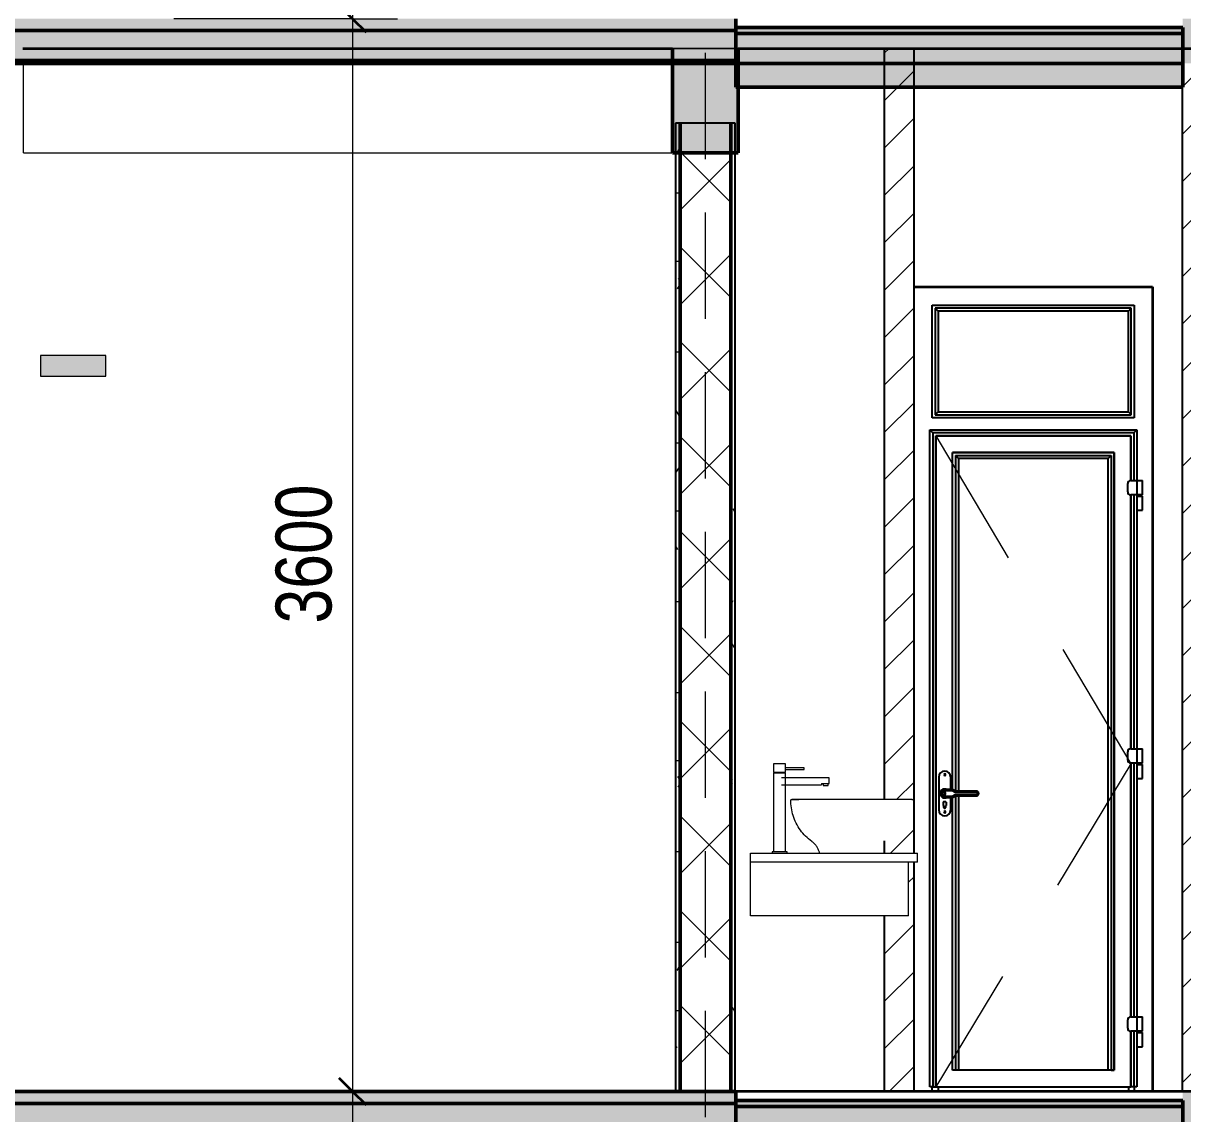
# Model space of a CAD drawing. Header units: millimetres. Extents: x -16591 to 16289, y -3677 to 22415.
# Drawn here: x 5511 to 9402, y 3825 to 7485 of the extents above; entities that cross this region are included whole.
import ezdxf

# ---------------------------------------------------------------- set-up
doc = ezdxf.new("R2010")
doc.units = ezdxf.units.MM
doc.linetypes.add('Centre', pattern=[2381.25, 476.25, -357.1875, 1190.625, -357.1875])
doc.linetypes.add('Hidden', pattern=[535.78125, 357.1875, -178.59375])
for name, color, linetype, lineweight in [('A-ANNO-DIMS', 211, 'Continuous', 9), ('A-ANNO-DIMS-75', 211, 'Continuous', 9), ('A-DETL', 90, 'Continuous', 18), ('A-DETL-GENF', 92, 'Continuous', 18), ('A-DOOR', 31, 'Continuous', 25), ('A-FLOR', 192, 'Continuous', 18), ('A-FLOR-MCUT', 51, 'Continuous', 50), ('A-FLOR-PATT', 8, 'Continuous', 50), ('A-WALL', 113, 'Continuous', 35), ('A-WALL-PATT', 111, 'Continuous', 25), ('P-SANR-FIXT', 6, 'Continuous', 18), ('S-BEAM', 12, 'Continuous', 18), ('S-FNDN', 32, 'Continuous', 18), ('S-GRID', 1, 'Continuous', 9)]:
    doc.layers.add(name, color=color, linetype=linetype, lineweight=lineweight)
doc.styles.add('Arial', font='arial.ttf', dxfattribs={"width": 0.8, "height": 187.5})
doc.dimstyles.new('kt_nam', dxfattribs={"dimscale": 304.8, "dimtxt": 191.298637, "dimasz": 0.295276, "dimexe": 0.492126, "dimexo": 0.0625, "dimgap": 0.049213, "dimtad": 1, "dimdec": 0, "dimzin": 0, "dimdsep": 46, "dimtxsty": 'Arial', "dimblk1": 'OBLIQUE', "dimblk2": 'OBLIQUE', "dimsah": 1, "dimcen": 0.09, "dimdle": 0.246063, "dimazin": 0, "dimtfac": 1, "dimtdec": 4, "dimtix": 1, "dimtmove": 0, "dimatfit": 3, "dimfxl": 1.968504, "dimfxlon": 1, "dimtvp": 1, "dimtfill": 1, "dimtolj": 1, "dimtzin": 0, "dimarcsym": 2})
pattern_1 = [(0, (15767.206, 6000.71), (304.8, 76.2), [25.146, -203.454, 25.146, -203.454, -1219.2]), (0, (15767.206, 6000.71), (304.8, 76.2), [-457.2, 25.146, -432.054, 25.146, -203.454, -533.4]), (0, (15767.206, 6000.71), (304.8, 76.2), [-1143, 25.146, -127.254, 25.146, -355.854]), (120, (15881.506, 6038.81), (-218.39114, 225.86454), [25.146, -203.454, 25.146, -203.454, -1219.2]), (120, (15881.506, 6038.81), (-218.39114, 225.86454), [-457.2, 25.146, -432.054, 25.146, -203.454, -533.4]), (120, (15881.506, 6038.81), (-218.39114, 225.86454), [-1143, 25.146, -127.254, 25.146, -355.854]), (240, (15919.606, 6191.21), (-86.40886, -302.06454), [25.146, -203.454, 25.146, -203.454, -1219.2]), (240, (15919.606, 6191.21), (-86.40886, -302.06454), [-457.2, 25.146, -432.054, 25.146, -203.454, -533.4]), (240, (15919.606, 6191.21), (-86.40886, -302.06454), [-1143, 25.146, -127.254, 25.146, -355.854])]
pattern_2 = [(45, (15767.21, 6000.71), (-79.5495, 79.5495), [])]

# ---------------------------------------------------------------- blocks, each defined once
blk = doc.blocks.new('CỬA 1 CÁNH EROWINDOW_có ô chết_ - D5_800x2200-V1-MẶT CẮT 4-4')
at = {"layer": 'A-DOOR'}
for p, q in [((8561, 2639), (9239, 2639)), ((8561, 2261), (8561, 2639)), ((8561, 2261), (8561, 2639)), ((8561, 2639), (9239, 2639)), ((8571, 2629), (8581, 2619)), ((8571, 2629), (8571, 2271)), ((9229, 2629), (8571, 2629)), ((9219, 2619), (8581, 2619)), ((8581, 2619), (8581, 2281)), ((9219, 2619), (9229, 2629)), ((9219, 2281), (9219, 2619)), ((9229, 2271), (9229, 2629)), ((9239, 2639), (9239, 2261)), ((9239, 2639), (9239, 2261)), ((9239, 2261), (8561, 2261)), ((9239, 2261), (8561, 2261)), ((8581, 2281), (8571, 2271)), ((8571, 2271), (9229, 2271)), ((8581, 2281), (9219, 2281)), ((9219, 2281), (9229, 2271)), ((8553, 2220), (9247, 2220)), ((8553, 2220), (8563, 2210)), ((8553, 15), (8553, 2220)), ((9247, 2220), (9237, 2210)), ((9247, 2220), (9247, 2050)), ((9237, 2210), (8563, 2210)), ((8563, 2210), (8563, 15)), ((8573, 2200), (9227, 2200)), ((8573, 15), (8573, 2200)), ((9227, 2200), (8573, 2200)), ((8573, 2200), (8573, 15)), ((9227, 2200), (9227, 2050)), ((9227, 2050), (9227, 2200)), ((9237, 2210), (9237, 2050)), ((8629, 1012.7), (8629, 2144)), ((9171, 2144), (8629, 2144)), ((8629, 1012.7), (8629, 2144)), ((8629, 2144), (9171, 2144)), ((9171, 71), (9171, 2144)), ((9171, 2144), (9171, 71)), ((8649, 2124), (8639, 2134)), ((8639, 2134), (8639, 1007.9)), ((8639, 2134), (9161, 2134)), ((8649, 2124), (8649, 1007.8)), ((9151, 2124), (8649, 2124)), ((9151, 2124), (9161, 2134)), ((9151, 71), (9151, 2124)), ((9161, 2134), (9161, 71)), ((9217, 2011.9), (9217, 2040)), ((9227, 2050), (9267, 2050)), ((9247, 2050), (9247, 2001.9)), ((9267, 2001.9), (9267, 2050)), ((9267, 2001.9), (9227, 2001.9)), ((9227, 2001.9), (9227, 1150)), ((9227, 1150), (9227, 2001.9)), ((9237, 2001.9), (9237, 1150)), ((9247, 2001.9), (9247, 1150)), ((9247, 1997.6), (9247, 1950.2)), ((9247, 1997.6), (9267, 1997.6)), ((9249.5, 2001.9), (9249.5, 1997.6)), ((9264.5, 1997.6), (9264.5, 2001.9)), ((9267, 1950.2), (9267, 1997.6)), ((9247, 1950.2), (9267, 1950.2)), ((9217, 1111.9), (9217, 1140)), ((9227, 1150), (9267, 1150)), ((9247, 1150), (9247, 1101.9)), ((9267, 1101.9), (9267, 1150)), ((9267, 1101.9), (9227, 1101.9)), ((9227, 1101.9), (9227, 250)), ((9227, 250), (9227, 1101.9)), ((9237, 1101.9), (9237, 250)), ((9247, 1101.9), (9247, 250)), ((9247, 1097.6), (9247, 1050.2)), ((9247, 1097.6), (9267, 1097.6)), ((9249.5, 1101.9), (9249.5, 1097.6)), ((9264.5, 1097.6), (9264.5, 1101.9)), ((9267, 1050.2), (9267, 1097.6)), ((8583, 1055), (8583, 945)), ((8623, 1012.9), (8623, 1055)), ((8628.7, 1013), (8603, 1013)), ((8638.7, 1008), (8628.7, 1013)), ((9247, 1050.2), (9267, 1050.2)), ((8600.5, 972.7), (8605.5, 972.7)), ((8627.7, 1008.7), (8603, 1008.7)), ((8603, 991.3), (8627.7, 991.3)), ((8603, 987), (8628.7, 987)), ((8623, 945), (8623, 987.1)), ((8637.7, 1003.7), (8627.7, 1008.7)), ((8627.7, 991.3), (8637.7, 996.3)), ((8628.7, 987), (8638.7, 992)), ((8629, 71), (8629, 987.3)), ((8629, 71), (8629, 987.3)), ((8709, 1003.7), (8637.7, 1003.7)), ((8637.7, 996.3), (8709, 996.3)), ((8709, 1008), (8638.7, 1008)), ((8638.7, 992), (8709, 992)), ((8639, 992.1), (8639, 71)), ((8649, 992.2), (8649, 71)), ((8598.5, 959.7), (8598.5, 970.7)), ((8600.5, 952.7), (8600.5, 957.7)), ((8600.5, 957.7), (8600.5, 952.7)), ((8605.5, 957.7), (8605.5, 952.7)), ((8605.5, 952.7), (8605.5, 957.7)), ((8607.5, 970.7), (8607.5, 959.7)), ((9217, 211.9), (9217, 240)), ((9227, 250), (9267, 250)), ((9247, 250), (9247, 201.9)), ((9267, 201.9), (9267, 250)), ((9267, 201.9), (9227, 201.9)), ((9227, 201.9), (9227, 15)), ((9227, 15), (9227, 201.9)), ((9237, 201.9), (9237, 15)), ((9247, 201.9), (9247, 15)), ((9247, 197.6), (9247, 150.2)), ((9247, 197.6), (9267, 197.6)), ((9249.5, 201.9), (9249.5, 197.6)), ((9264.5, 197.6), (9264.5, 201.9)), ((9267, 150.2), (9267, 197.6)), ((9247, 150.2), (9267, 150.2)), ((8639, 71), (8629, 71)), ((9171, 71), (8629, 71)), ((9161, 71), (9171, 71)), ((8563, 15), (8553, 15)), ((8561, 0), (8561, 15)), ((8563, 15), (8573, 15)), ((8573, 15), (9227, 15)), ((8581, 15), (8581, 0)), ((9219, 15), (9219, 0)), ((9237, 15), (9227, 15)), ((9247, 15), (9237, 15)), ((9239, 15), (9239, 0))]:
    blk.add_line(p, q, dxfattribs=at)
at = {"layer": 'A-DOOR', "linetype": 'Centre', "lineweight": 18}
for p, q in [((8573, 2200), (9227, 1100)), ((9227, 1100), (8573, 15))]:
    blk.add_line(p, q, dxfattribs=at)
at = {"layer": 'A-DOOR', "flags": 128}
for points in [[(8603, 1013), (8602.5, 1013), (8602, 1013), (8601.4, 1012.9), (8600.9, 1012.8), (8600.4, 1012.7), (8599.9, 1012.6), (8599.4, 1012.5), (8598.9, 1012.3), (8598.4, 1012.2), (8597.9, 1012), (8597.5, 1011.8), (8597, 1011.5), (8596.5, 1011.3), (8596.1, 1011), (8595.7, 1010.7), (8595.2, 1010.4), (8594.8, 1010.1), (8594.4, 1009.8), (8594, 1009.4), (8593.7, 1009.1), (8593.3, 1008.7), (8593, 1008.3), (8592.7, 1007.9), (8592.4, 1007.5), (8592.1, 1007), (8591.8, 1006.6), (8591.5, 1006.1), (8591.3, 1005.7), (8591.1, 1005.2), (8590.9, 1004.7), (8590.7, 1004.2), (8590.5, 1003.7), (8590.4, 1003.2), (8590.3, 1002.7), (8590.2, 1002.2), (8590.1, 1001.7), (8590.1, 1001.2), (8590, 1000.7), (8590, 1000.1), (8590, 999.6), (8590, 999.1), (8590.1, 998.6), (8590.1, 998.1), (8590.2, 997.6), (8590.3, 997), (8590.5, 996.5), (8590.6, 996), (8590.8, 995.6), (8591, 995.1), (8591.2, 994.6), (8591.4, 994.1), (8591.6, 993.7), (8591.9, 993.2), (8592.2, 992.8), (8592.5, 992.3), (8592.8, 991.9), (8593.1, 991.5), (8593.5, 991.1), (8593.8, 990.8), (8594.2, 990.4), (8594.6, 990.1), (8595, 989.7), (8595.4, 989.4), (8595.9, 989.1), (8596.3, 988.9), (8596.7, 988.6), (8597.2, 988.4), (8597.7, 988.1), (8598.2, 987.9), (8598.6, 987.8), (8599.1, 987.6), (8599.6, 987.4), (8600.1, 987.3), (8600.7, 987.2), (8601.2, 987.1), (8601.7, 987.1), (8602.2, 987), (8602.7, 987), (8603, 987)], [(8709, 992), (8709.3, 992), (8709.6, 992), (8710, 992.1), (8710.3, 992.1), (8710.6, 992.2), (8710.9, 992.2), (8711.2, 992.3), (8711.5, 992.4), (8711.8, 992.5), (8712.1, 992.6), (8712.4, 992.8), (8712.7, 992.9), (8713, 993.1), (8713.2, 993.2), (8713.5, 993.4), (8713.8, 993.6), (8714, 993.8), (8714.3, 994), (8714.5, 994.2), (8714.7, 994.4), (8715, 994.7), (8715.2, 994.9), (8715.4, 995.2), (8715.6, 995.4), (8715.7, 995.7), (8715.9, 996), (8716.1, 996.2), (8716.2, 996.5), (8716.3, 996.8), (8716.5, 997.1), (8716.6, 997.4), (8716.7, 997.7), (8716.7, 998), (8716.8, 998.3), (8716.9, 998.6), (8716.9, 999), (8717, 999.3), (8717, 999.6), (8717, 999.9), (8717, 1000.2), (8717, 1000.6), (8717, 1000.9), (8716.9, 1001.2), (8716.9, 1001.5), (8716.8, 1001.8), (8716.7, 1002.1), (8716.6, 1002.4), (8716.5, 1002.7), (8716.4, 1003), (8716.3, 1003.3), (8716.1, 1003.6), (8716, 1003.9), (8715.8, 1004.2), (8715.7, 1004.4), (8715.5, 1004.7), (8715.3, 1005), (8715.1, 1005.2), (8714.9, 1005.4), (8714.6, 1005.7), (8714.4, 1005.9), (8714.2, 1006.1), (8713.9, 1006.3), (8713.7, 1006.5), (8713.4, 1006.7), (8713.1, 1006.9), (8712.8, 1007), (8712.6, 1007.2), (8712.3, 1007.3), (8712, 1007.4), (8711.7, 1007.5), (8711.4, 1007.6), (8711.1, 1007.7), (8710.8, 1007.8), (8710.4, 1007.9), (8710.1, 1007.9), (8709.8, 1008), (8709.5, 1008), (8709.2, 1008), (8709, 1008)]]:
    blk.add_lwpolyline(points, dxfattribs=at)
at = {"layer": 'A-DOOR'}
for centre, radius, start, end in [((9227, 2040), 10, 90, 180), ((9227, 2040), 10, 150, 180), ((9227, 2011.9), 10, 180, 270), ((9227, 2011.9), 10, 195, 225), ((9227, 1140), 10, 90, 180), ((9227, 1140), 10, 150, 180), ((9227, 1111.9), 10, 180, 270), ((9227, 1111.9), 10, 195, 225), ((8603, 1055), 20, 0, 180), ((8603, 1063.2), 3, 360, 180), ((8603, 1063.2), 3, 180, 0), ((8603, 1000), 15, 59.6784, 180), ((8603, 1000), 15, 129.4693, 135), ((8603, 1000), 15, 114.4972, 120), ((8603, 1000), 15, 99.6105, 105), ((8603, 1000), 15, 84.7698, 90), ((8603, 1000), 15, 69.9569, 75), ((8603, 1000), 15, 180, 300.3216), ((8603, 1000), 15, 225, 230.5307), ((8603, 1000), 8.66, 90, 270), ((8603, 1000), 15, 240, 245.5028), ((8600.5, 970.7), 2.04, 90, 180), ((8603, 1000), 15, 255, 260.3895), ((8603, 1000), 3.02, 0, 180), ((8603, 1000), 3.02, 180, 0), ((8603, 1000), 15, 270, 275.2302), ((8603, 1000), 3.02, 30, 45), ((8603, 1000), 3.02, 315, 330), ((8605.5, 970.7), 2.04, 0, 90), ((8603, 1000), 15, 285, 290.0431), ((8709, 1000), 3.66, 270, 90), ((8603, 945), 20, 180, 360), ((8600.5, 959.7), 1.99, 180, 268.9596), ((8600.5, 959.7), 1.99, 224.4798, 268.9596), ((8603, 937.9), 3, 0, 180), ((8603, 937.9), 3, 180, 0), ((8603, 952.7), 2.5, 180, 0), ((8605.5, 959.7), 1.99, 271.0404, 0), ((8605.5, 959.7), 1.99, 271.0404, 315.5202), ((9227, 240), 10, 90, 180), ((9227, 240), 10, 150, 180), ((9227, 211.9), 10, 180, 270), ((9227, 211.9), 10, 195, 225)]:
    blk.add_arc(centre, radius, start, end, dxfattribs=at)
for points in [[(8628.7, 1013), (8628.7, 1013), (8628.6, 1012.6), (8628.2, 1011), (8627.9, 1009.5), (8627.7, 1008.7)], [(8628.7, 987), (8628.7, 987), (8628.6, 987.4), (8628.2, 989), (8627.9, 990.5), (8627.7, 991.3)], [(8638.7, 1008), (8638.7, 1008), (8638.6, 1007.6), (8638.2, 1006), (8637.9, 1004.5), (8637.7, 1003.7)], [(8638.7, 992), (8638.7, 992), (8638.6, 992.4), (8638.2, 994), (8637.9, 995.5), (8637.7, 996.3)]]:
    blk.add_open_spline(points, degree=3, dxfattribs=at)
blk = doc.blocks.new('chau rua tay2 - chau rua tay2-V10-MẶT CẮT 4-4')
at = {"layer": 'P-SANR-FIXT'}
for p, q in [((8029, 5000), (8029, 4970)), ((8049, 5000), (8029, 5000)), ((8069, 5000), (8049, 5000)), ((8131.1, 4986.3), (8066.1, 4986.3)), ((8066.1, 4980.3), (8131.1, 4980.3)), ((8069, 4970), (8069, 5000)), ((8131.1, 4983.3), (8131.1, 4986.3)), ((8131.1, 4980.3), (8131.1, 4983.3)), ((8049, 4970), (8029, 4970)), ((8029, 4968), (8029, 4704)), ((8049, 4968), (8029, 4968)), ((8031, 4970), (8031, 4968)), ((8069, 4970), (8049, 4970)), ((8069, 4968), (8049, 4968)), ((8214.8, 4952.6), (8055.2, 4952.6)), ((8067, 4968), (8067, 4970)), ((8069, 4704), (8069, 4968)), ((8214.8, 4940.6), (8214.8, 4952.6)), ((8055.2, 4928.6), (8189.8, 4928.6)), ((8189.8, 4933.2), (8189.8, 4928.6)), ((8189.8, 4933.2), (8214.8, 4933.2)), ((8195.5, 4933.2), (8195.5, 4927.1)), ((8195.5, 4927.1), (8203.5, 4927.1)), ((8195.5, 4927.1), (8195.7, 4927.1)), ((8203.5, 4927.1), (8211.5, 4927.1)), ((8211.2, 4927.1), (8211.5, 4927.1)), ((8211.5, 4927.1), (8211.5, 4933.2)), ((8214.8, 4933.2), (8214.8, 4940.6)), ((7951.7, 4700), (8511.7, 4700)), ((7951.7, 4670), (7951.7, 4700)), ((7951.7, 4489.9), (7951.7, 4670)), ((8511.7, 4670), (7951.7, 4670)), ((8024, 4704), (8024, 4700)), ((8049, 4704), (8024, 4704)), ((8074, 4704), (8049, 4704)), ((8074, 4700), (8074, 4704)), ((8481.7, 4489.9), (8481.7, 4670)), ((8511.7, 4670), (8511.7, 4700)), ((8481.7, 4489.9), (7951.7, 4489.9))]:
    blk.add_line(p, q, dxfattribs=at)
at = {"layer": 'P-SANR-FIXT', "flags": 128}
for points in [[(8086.7, 4877), (8086.7, 4877.1), (8086.7, 4877.2), (8086.7, 4877.3), (8086.7, 4877.4), (8086.8, 4877.6), (8086.8, 4877.7), (8086.8, 4877.8), (8086.9, 4877.9), (8086.9, 4878), (8086.9, 4878.1), (8087, 4878.2), (8087, 4878.3), (8087.1, 4878.5), (8087.2, 4878.6), (8087.2, 4878.7), (8087.3, 4878.8), (8087.4, 4878.8), (8087.4, 4878.9), (8087.5, 4879), (8087.6, 4879.1), (8087.7, 4879.2), (8087.8, 4879.3), (8087.9, 4879.3), (8088, 4879.4), (8088.1, 4879.5), (8088.2, 4879.5), (8088.3, 4879.6), (8088.4, 4879.7), (8088.5, 4879.7), (8088.6, 4879.8), (8088.7, 4879.8), (8088.8, 4879.8), (8089, 4879.9), (8089.1, 4879.9), (8089.2, 4879.9), (8089.3, 4879.9), (8089.4, 4879.9), (8089.6, 4880), (8089.7, 4880), (8089.7, 4880)], [(8157.1, 4738.9), (8151.7, 4743), (8146.4, 4747.3), (8141.3, 4751.9), (8136.4, 4756.6), (8131.7, 4761.5), (8127.2, 4766.6), (8122.9, 4771.8), (8118.8, 4777.3), (8115, 4782.9), (8111.3, 4788.6), (8107.9, 4794.5), (8104.7, 4800.5), (8101.8, 4806.6), (8099.1, 4812.9), (8096.7, 4819.2), (8094.5, 4825.7), (8092.6, 4832.2), (8091, 4838.8), (8089.6, 4845.5), (8088.5, 4852.2), (8087.6, 4858.9), (8087.1, 4865.7), (8086.8, 4872.5), (8086.7, 4877)], [(8089.7, 4880), (8089.9, 4880), (8090.3, 4880), (8091.2, 4880), (8092.3, 4880), (8093.7, 4880), (8095.5, 4880), (8097.6, 4880), (8100, 4880), (8102.7, 4880), (8105.6, 4880), (8108.9, 4880), (8112.5, 4880), (8114.1, 4880)], [(8291.7, 4880), (8283.7, 4880), (8275.6, 4880), (8267.6, 4880), (8259.6, 4880), (8251.6, 4880), (8243.7, 4880), (8235.9, 4880), (8228.2, 4880), (8220.6, 4880), (8213.1, 4880), (8205.7, 4880), (8198.4, 4880), (8191.4, 4880), (8184.4, 4880), (8177.7, 4880), (8171.1, 4880), (8164.7, 4880), (8158.5, 4880), (8152.6, 4880), (8146.8, 4880), (8141.3, 4880), (8136, 4880), (8131, 4880), (8126.2, 4880), (8121.7, 4880), (8117.5, 4880), (8113.5, 4880), (8109.9, 4880), (8106.5, 4880), (8103.4, 4880), (8100.7, 4880), (8098.2, 4880), (8096, 4880), (8094.2, 4880), (8092.6, 4880), (8091.4, 4880), (8090.5, 4880), (8090, 4880), (8089.7, 4880), (8089.7, 4880)], [(8493.8, 4880), (8493.6, 4880), (8493.1, 4880), (8492.3, 4880), (8491.2, 4880), (8489.8, 4880), (8488, 4880), (8485.9, 4880), (8483.5, 4880), (8480.8, 4880), (8477.8, 4880), (8474.5, 4880), (8470.9, 4880), (8467.1, 4880), (8462.9, 4880), (8458.5, 4880), (8453.8, 4880), (8448.8, 4880), (8443.6, 4880), (8438.2, 4880), (8432.5, 4880), (8426.6, 4880), (8420.5, 4880), (8414.1, 4880), (8407.6, 4880), (8400.9, 4880), (8394, 4880), (8387, 4880), (8379.8, 4880), (8372.4, 4880), (8365, 4880), (8357.4, 4880), (8349.7, 4880), (8341.9, 4880), (8334, 4880), (8326.1, 4880), (8318.1, 4880), (8310.1, 4880), (8302, 4880), (8293.9, 4880), (8291.7, 4880)], [(8492.9, 4880), (8493.5, 4880), (8493.8, 4880), (8493.8, 4880)], [(8493.8, 4880), (8493.9, 4880), (8494, 4879.9), (8494.1, 4879.9), (8494.3, 4879.9), (8494.4, 4879.9), (8494.5, 4879.9), (8494.6, 4879.8), (8494.7, 4879.8), (8494.8, 4879.8), (8494.9, 4879.7), (8495.1, 4879.7), (8495.2, 4879.6), (8495.3, 4879.6), (8495.4, 4879.5), (8495.5, 4879.4), (8495.6, 4879.4), (8495.7, 4879.3), (8495.8, 4879.2), (8495.8, 4879.1), (8495.9, 4879), (8496, 4879), (8496.1, 4878.9)], [(8183.2, 4700), (8182.6, 4702.6), (8181.8, 4705.2), (8180.9, 4707.8), (8179.9, 4710.3), (8178.8, 4712.8), (8177.6, 4715.2), (8176.3, 4717.6), (8174.9, 4719.9), (8173.4, 4722.2), (8171.8, 4724.4), (8170.2, 4726.5), (8168.4, 4728.6), (8166.6, 4730.6), (8164.7, 4732.6), (8162.7, 4734.4), (8160.7, 4736.2), (8158.5, 4737.9), (8157.1, 4738.9)]]:
    blk.add_lwpolyline(points, dxfattribs=at)
blk = doc.blocks.new('DIMBLOCK11-MẶT CẮT 4-4')
at = {"layer": 'A-ANNO-DIMS-75'}
for p, q in [((6616.6, 11175), (6616.6, 7500)), ((6616.6, 11100), (6016.6, 11100)), ((6616.6, 11100), (6766.6, 11100)), ((6616.6, 7500), (6016.6, 7500)), ((6616.6, 7500), (6766.6, 7500))]:
    blk.add_line(p, q, dxfattribs=at)
at = {"layer": 'A-ANNO-DIMS-75', "lineweight": 35}
for p, q in [((6616.6, 11100), (6571.6, 11145)), ((6616.6, 11100), (6661.6, 11055)), ((6616.6, 7500), (6571.6, 7545)), ((6616.6, 7500), (6661.6, 7455))]:
    blk.add_line(p, q, dxfattribs=at)
at = {"layer": 'A-ANNO-DIMS-75', "color": 0, "insert": (6358.2, 9070.4), "char_height": 187.5, "width": 550.94, "attachment_point": 1, "rotation": 90, "line_spacing_factor": 0.941778, "style": 'Arial', "bg_fill": 3, "box_fill_scale": 1.25, "bg_fill_color": 256, "bg_fill_true_color": 13158600, "bg_fill_transparency": 0}
blk.add_mtext('3600', dxfattribs=at)
blk = doc.blocks.new('_Oblique')
at = {"color": 0, "linetype": 'ByBlock', "lineweight": -2}
blk.add_line((-0.5, -0.5), (0.5, 0.5), dxfattribs=at)
blk = doc.blocks.new('DIMBLOCK12-MẶT CẮT 4-4')
at = {"layer": 'A-ANNO-DIMS-75', "lineweight": 35}
for p, q in [((6616.6, 7500), (6571.6, 7545)), ((6616.6, 7500), (6661.6, 7455)), ((6616.6, 3900), (6571.6, 3945)), ((6616.6, 3900), (6661.6, 3855))]:
    blk.add_line(p, q, dxfattribs=at)
at = {"layer": 'A-ANNO-DIMS-75'}
for p, q in [((6616.6, 7500), (6016.6, 7500)), ((6616.6, 7500), (6616.6, 3900)), ((6616.6, 7500), (6766.6, 7500)), ((6616.6, 3900), (6016.6, 3900)), ((6616.6, 3900), (6766.6, 3900))]:
    blk.add_line(p, q, dxfattribs=at)
at = {"layer": 'A-ANNO-DIMS-75', "color": 0, "insert": (6358.2, 5470.4), "char_height": 187.5, "width": 550.94, "attachment_point": 1, "rotation": 90, "line_spacing_factor": 0.941778, "style": 'Arial', "bg_fill": 3, "box_fill_scale": 1.25, "bg_fill_color": 256, "bg_fill_true_color": 13158600, "bg_fill_transparency": 0}
blk.add_mtext('3600', dxfattribs=at)
blk = doc.blocks.new('DIMBLOCK13-MẶT CẮT 4-4')
at = {"layer": 'A-ANNO-DIMS-75', "lineweight": 35}
for p, q in [((6616.6, 3900), (6571.6, 3945)), ((6616.6, 3900), (6661.6, 3855)), ((6616.6, 0), (6571.6, 45)), ((6616.6, 0), (6661.6, -45))]:
    blk.add_line(p, q, dxfattribs=at)
at = {"layer": 'A-ANNO-DIMS-75'}
for p, q in [((6616.6, 3900), (6016.6, 3900)), ((6616.6, 3900), (6616.6, -75)), ((6616.6, 3900), (6766.6, 3900)), ((6616.6, 0), (6016.6, 0)), ((6616.6, 0), (6766.6, 0))]:
    blk.add_line(p, q, dxfattribs=at)
at = {"layer": 'A-ANNO-DIMS-75', "color": 0, "insert": (6358.2, 1720.4), "char_height": 187.5, "width": 550.94, "attachment_point": 1, "rotation": 90, "line_spacing_factor": 0.941778, "style": 'Arial', "bg_fill": 3, "box_fill_scale": 1.25, "bg_fill_color": 256, "bg_fill_true_color": 13158600, "bg_fill_transparency": 0}
blk.add_mtext('3900', dxfattribs=at)

msp = doc.modelspace()

# ---------------------------------------------------------------- hatches: boundary and pattern name
at = {"layer": 'A-DETL-GENF'}
msp.add_hatch(color=7, dxfattribs=at).paths.add_polyline_path([(5569, 6300), (5789, 6300), (5789, 6370), (5569, 6370)])
at = {"layer": 'A-FLOR'}
for points in [[(9401.7, 7450), (9401.7, 7470), (7902.6, 7470), (7902.6, 7450), (9332.1, 7450)], [(8026.4, 3850), (9401.7, 3850), (9401.7, 3870), (7902.6, 3870), (7902.6, 3850)]]:
    msp.add_hatch(color=8, dxfattribs=at).paths.add_polyline_path(points)
at = {"layer": 'A-FLOR-PATT'}
h = msp.add_hatch(color=256, dxfattribs=at)
h.paths.add_polyline_path([(5904.7, 7460), (7902.6, 7460), (7902.6, 7500), (-98.2, 7500), (-98.2, 7460), (5578.3, 7460)])
h.paths.add_polyline_path([(13249.1, 7460), (13300.1, 7460), (13300.1, 7500), (13100.9, 7500), (13100.9, 7460), (13167.5, 7460)])
h.paths.add_polyline_path([(9501.7, 7460), (9501.7, 7500), (9401.7, 7500), (9401.7, 7460), (9495.3, 7460)])
h = msp.add_hatch(color=256, dxfattribs=at)
h.paths.add_polyline_path([(5904.7, 7360), (7902.6, 7360), (7902.6, 7460), (-98.2, 7460), (-98.2, 7360), (5578.3, 7360)])
h.paths.add_polyline_path([(13300.1, 7360), (13300.1, 7460), (13100.9, 7460), (13100.9, 7360), (13249.1, 7360)])
h.paths.add_polyline_path([(9495.3, 7360), (9501.7, 7360), (9501.7, 7460), (9401.7, 7460), (9401.7, 7360)])
for points in [[(8516.1, 7350), (9401.7, 7350), (9401.7, 7450), (7902.6, 7450), (7902.6, 7350), (8189.7, 7350)], [(9401.7, 3750), (9401.7, 3850), (7902.6, 3850), (7902.6, 3750), (9168.9, 3750)]]:
    msp.add_hatch(color=256, dxfattribs=at).paths.add_polyline_path(points)
at = {"layer": 'A-FLOR-PATT', "lineweight": 18}
h = msp.add_hatch(color=256, dxfattribs=at)
h.paths.add_polyline_path([(5578.3, 7350), (7902.6, 7350), (7902.6, 7360), (-98.2, 7360), (-98.2, 7350), (5251.9, 7350)])
h.paths.add_polyline_path([(13249.1, 7350), (13300.1, 7350), (13300.1, 7360), (13100.9, 7360), (13100.9, 7350)])
h.paths.add_polyline_path([(9501.7, 7350), (9501.7, 7360), (9401.7, 7360), (9401.7, 7350), (9495.3, 7350)])
msp.add_hatch(color=256, dxfattribs=at).paths.add_polyline_path([(9168.9, 7270), (9401.7, 7270), (9401.7, 7350), (7902.6, 7350), (7902.6, 7270), (8516.1, 7270)])
at = {"layer": 'A-FLOR-PATT'}
h = msp.add_hatch(color=256, dxfattribs=at)
h.paths.add_polyline_path([(13249.1, 3860), (13300.1, 3860), (13300.1, 3900), (13100.9, 3900), (13100.9, 3860), (13167.5, 3860)])
h.paths.add_polyline_path([(29.2, 3860), (7902.6, 3860), (7902.6, 3900), (-98.2, 3900), (-98.2, 3860)])
h.paths.add_polyline_path([(9495.3, 3860), (9501.7, 3860), (9501.7, 3900), (9401.7, 3900), (9401.7, 3860)])
h = msp.add_hatch(color=256, dxfattribs=at)
h.paths.add_polyline_path([(-98.2, 3760), (7902.6, 3760), (7902.6, 3860), (-98.2, 3859.7), (-98.2, 3774.9)])
h.paths.add_polyline_path([(13300.1, 3760), (13300.1, 3860), (13100.9, 3859.7), (13100.9, 3760), (13249.1, 3760)])
h.paths.add_polyline_path([(9501.7, 3760), (9501.7, 3860), (9401.7, 3859.7), (9401.7, 3760)])
at = {"layer": 'A-WALL-PATT', "lineweight": 18}
h = msp.add_hatch(dxfattribs=at)
h.set_pattern_fill('FP_1', color=256, style=0, pattern_type=2)
h.set_pattern_definition(pattern_2)
h.paths.add_polyline_path([(8500, 3900), (8500, 4670), (8481.7, 4670), (8481.7, 4489.9), (8400, 4489.9), (8400, 3900)])
h.paths.add_polyline_path([(8500, 4700), (8500, 7400), (8400, 7400), (8400, 4880), (8478.5, 4879.1), (8479, 4878.1), (8478.6, 4877), (8477.8, 4862.9), (8474.5, 4842.8), (8457.2, 4797.5), (8454.2, 4793.3), (8434.2, 4768), (8425.3, 4760.2), (8400, 4740.9), (8400, 4700), (8481.7, 4700)])
h = msp.add_hatch(dxfattribs=at)
h.set_pattern_fill('FP_1', color=256, style=0, pattern_type=2)
h.set_pattern_definition(pattern_2)
h.paths.add_polyline_path([(9500, 3900), (9500, 7400), (9400, 7400), (9400, 3900), (9495.3, 3900)])
h = msp.add_hatch(dxfattribs=at)
h.set_pattern_fill('FP_2', color=256, style=0, pattern_type=2)
h.set_pattern_definition(pattern_1)
h.paths.add_polyline_path([(7700, 3900), (7715, 3900), (7715, 7150), (7700, 7150), (7700, 3900)])
h = msp.add_hatch(dxfattribs=at)
h.set_pattern_fill('FP_3', color=256, style=0, pattern_type=2)
h.set_pattern_definition([(45, (15767.2, 6000.7), (-159.099, 159.099), []), (135, (15767.2, 6000.7), (-159.099, -159.099), [])])
h.paths.add_polyline_path([(7715, 3900), (7885, 3900), (7885, 7150), (7715, 7150), (7715, 3944.6)])
h = msp.add_hatch(dxfattribs=at)
h.set_pattern_fill('FP_2', color=256, style=0, pattern_type=2)
h.set_pattern_definition(pattern_1)
h.paths.add_polyline_path([(7900, 3900), (7900, 7150), (7885, 7150), (7885, 3900)])
at = {"layer": 'S-BEAM'}
msp.add_hatch(color=256, dxfattribs=at).paths.add_polyline_path([(7910, 7050), (7910, 7400), (7690, 7400), (7690, 7050), (7863.2, 7050)])

# ---------------------------------------------------------------- linework, layer by layer
at = {"layer": 'A-DETL'}
for p, q in [((5789, 6370), (5569, 6370)), ((5569, 6370), (5569, 6300)), ((5789, 6300), (5789, 6370)), ((5569, 6300), (5789, 6300))]:
    msp.add_line(p, q, dxfattribs=at)
at = {"layer": 'A-FLOR', "color": 250, "lineweight": 50}
for p, q in [((7902.6, 7350), (7902.6, 7500)), ((9401.7, 7470), (7902.6, 7470)), ((7902.6, 7470), (7902.6, 7270)), ((9401.7, 7270), (9401.7, 7470)), ((-98.2, 7350), (7902.6, 7350)), ((7902.6, 7270), (9401.7, 7270)), ((7902.6, 3900), (-98.2, 3900)), ((7902.6, 3750), (7902.6, 3900)), ((9401.7, 3870), (7902.6, 3870)), ((7902.6, 3870), (7902.6, 3670)), ((9401.7, 3670), (9401.7, 3870))]:
    msp.add_line(p, q, dxfattribs=at)
at = {"layer": 'A-FLOR-MCUT'}
for p, q in [((7902.6, 7460), (-98.2, 7460)), ((9401.7, 7450), (7902.6, 7450)), ((7902.6, 7360), (-98.2, 7360)), ((9401.7, 7350), (7902.6, 7350)), ((7902.6, 3860), (-98.2, 3860)), ((9401.7, 3850), (7902.6, 3850))]:
    msp.add_line(p, q, dxfattribs=at)
at = {"layer": 'A-WALL', "lineweight": 25}
for p, q in [((8400, 7400), (8400, 4880)), ((8500, 4700), (8500, 7400)), ((9400, 7400), (9400, 3900)), ((7900, 7150), (7700, 7150)), ((7700, 7150), (7700, 3900)), ((7900, 3900), (7900, 7150)), ((8400, 4740.9), (8400, 4700)), ((8500, 3900), (8500, 4670)), ((8400, 4489.9), (8400, 3900))]:
    msp.add_line(p, q, dxfattribs=at)
at = {"layer": 'A-WALL', "lineweight": 50}
for p, q in [((7715, 7150), (7715, 3900)), ((7885, 7150), (7885, 3900))]:
    msp.add_line(p, q, dxfattribs=at)
at = {"layer": 'A-WALL'}
for p, q in [((8500, 6600), (9300, 6600)), ((9300, 6600), (9300, 3900))]:
    msp.add_line(p, q, dxfattribs=at)
at = {"layer": 'S-BEAM'}
for p, q in [((7910, 7400), (7690, 7400)), ((5512.7, 7050), (5512.7, 7350)), ((7687.3, 7350), (7687.3, 7050)), ((5512.7, 7050), (7687.3, 7050))]:
    msp.add_line(p, q, dxfattribs=at)
at = {"layer": 'S-BEAM', "lineweight": 50}
for p, q in [((7690, 7400), (7690, 7050)), ((7910, 7050), (7910, 7400)), ((7690, 7050), (7910, 7050))]:
    msp.add_line(p, q, dxfattribs=at)
at = {"layer": 'S-FNDN', "lineweight": 35}
for p, q in [((5510, 7400), (7690, 7400)), ((7910, 7400), (13090, 7400)), ((13100.9, 3900), (-100, 3900))]:
    msp.add_line(p, q, dxfattribs=at)
at = {"layer": 'S-FNDN'}
msp.add_line((7690, 7400), (7910, 7400), dxfattribs=at)
at = {"layer": 'S-GRID', "linetype": 'Hidden'}
msp.add_line((7800, -3151.5), (7800, 22414.6), dxfattribs=at)

# ---------------------------------------------------------------- block references
at = {"layer": 'A-DOOR'}
msp.add_blockref('CỬA 1 CÁNH EROWINDOW_có ô chết_ - D5_800x2200-V1-MẶT CẮT 4-4', (0, 3900), dxfattribs=at)
at = {"layer": 'P-SANR-FIXT'}
msp.add_blockref('chau rua tay2 - chau rua tay2-V10-MẶT CẮT 4-4', (0, 0), dxfattribs=at)

# ---------------------------------------------------------------- next in the draw order: dimensions: what is measured, and where the dimension line sits
at = {"layer": 'A-ANNO-DIMS'}
dim = msp.add_linear_dim(base=(6616.6, 7500), p1=(6016.6, 11100), p2=(6016.6, 7500), angle=90, dimstyle='kt_nam', override={"dimpost": '<>', "dimfxl": 3600}, dxfattribs=at)
dim.commit()
dim.dimension.update_dxf_attribs({"geometry": 'DIMBLOCK11-MẶT CẮT 4-4', "text_midpoint": (6505.8, 9300)})

# ---------------------------------------------------------------- next in the draw order: dimensions: what is measured, and where the dimension line sits
dim = msp.add_linear_dim(base=(6616.6, 3900), p1=(6016.6, 7500), p2=(6016.6, 3900), angle=90, dimstyle='kt_nam', override={"dimpost": '<>', "dimfxl": 3600}, dxfattribs=at)
dim.commit()
dim.dimension.update_dxf_attribs({"geometry": 'DIMBLOCK12-MẶT CẮT 4-4', "text_midpoint": (6505.8, 5700)})

# ---------------------------------------------------------------- next in the draw order: dimensions: what is measured, and where the dimension line sits
dim = msp.add_linear_dim(base=(6616.6, 0), p1=(6016.6, 3900), p2=(6016.6, 0), angle=90, dimstyle='kt_nam', override={"dimpost": '<>', "dimfxl": 3900}, dxfattribs=at)
dim.commit()
dim.dimension.update_dxf_attribs({"geometry": 'DIMBLOCK13-MẶT CẮT 4-4', "text_midpoint": (6505.8, 1950)})

doc.saveas('drawing.dxf')
